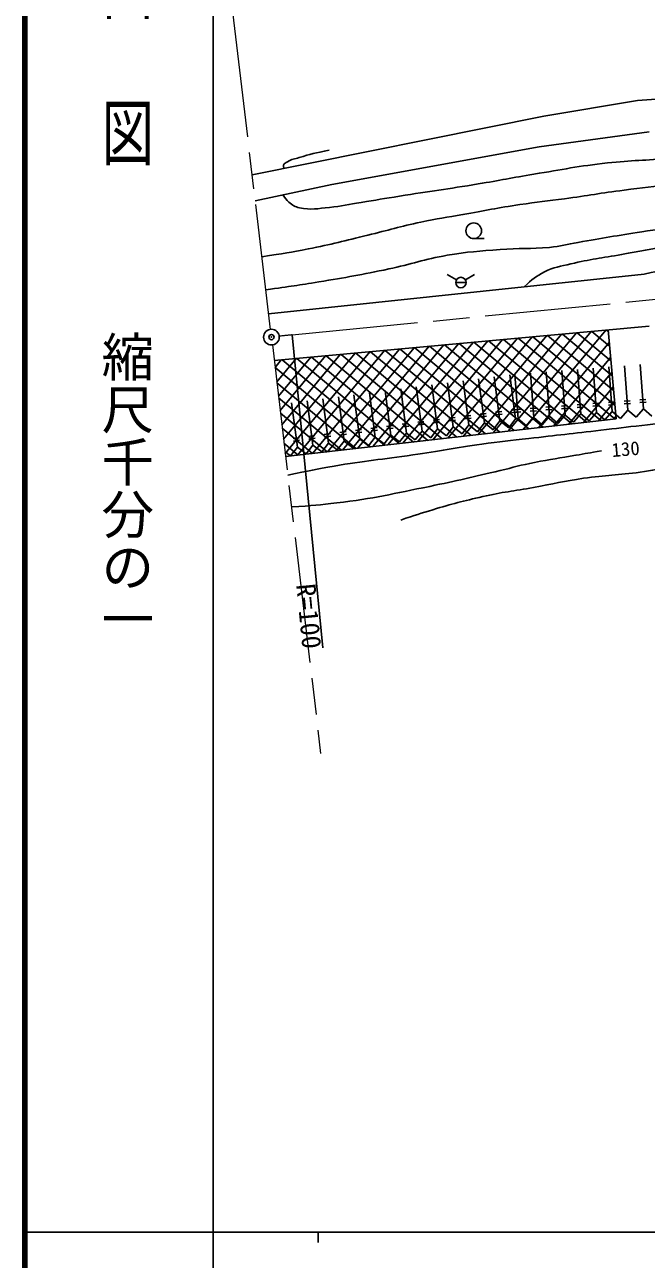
# Model space of a CAD drawing. Units: millimetres, scale not verified. Extents: x 40000 to 680000, y 20000 to 380000.
# Drawn here: x 40000 to 99335, y 202409 to 320207 of the extents above; entities that cross this region are included whole.
import ezdxf
from ezdxf.enums import TextEntityAlignment as Align

# ---------------------------------------------------------------- set-up
doc = ezdxf.new("R2010")
doc.units = ezdxf.units.MM
doc.header["$LTSCALE"] = 1000
doc.header["$PDMODE"] = 32
doc.header["$PDSIZE"] = 500
doc.linetypes.add('CHAIN', pattern=[18.5, 12, -1.5, 3.5, -1.5])
for name, color, linetype, lineweight in [('M-BGD', 7, 'Continuous', 25), ('M-BMK', 2, 'CHAIN', 13), ('M-BMK-SRVR', 3, 'Continuous', 25), ('M-TTL', 2, 'Continuous', 140), ('M-TTL-BAND', 7, 'Continuous', 25)]:
    doc.layers.add(name, color=color, linetype=linetype, lineweight=lineweight)
doc.layers.add('M-OTRS', color=6, linetype='Continuous')
doc.styles.add('@ＭＳ ゴシック', font='')
doc.styles.add('ＭＳ ゴシック', font='')
doc.styles.get('@ＭＳ ゴシック').set_extended_font_data('@MS Gothic')
doc.styles.get('ＭＳ ゴシック').set_extended_font_data('MS Gothic')

msp = doc.modelspace()

# ---------------------------------------------------------------- linework, layer by layer
at = {"layer": 'M-BGD'}
for p, q in [((98501, 312966), (116345, 314344)), ((89544, 311485), (98501, 312966)), ((61719, 305897), (89544, 311485)), ((99603, 309969), (89096, 308556)), ((89096, 308556), (69323, 304974)), ((69323, 304974), (62014, 303403)), ((82862, 299794), (83862, 299794)), ((63288, 292630), (99135, 296415)), ((81207, 295858), (80341, 296358)), ((82073, 295858), (82939, 296358)), ((81140, 295608), (82140, 295608)), ((63816, 288161), (99622, 291439)), ((95477, 291059), (87591, 281584)), ((95547, 291066), (95695, 290942)), ((95683, 291078), (96460, 282594)), ((65540, 290611), (68466, 260754)), ((82802, 289899), (74656, 280111)), ((84211, 290028), (76093, 280275)), ((85619, 290157), (77530, 280438)), ((87027, 290286), (78968, 280602)), ((88436, 290415), (80405, 280766)), ((89844, 290544), (81842, 280929)), ((82872, 289905), (92235, 282113)), ((91252, 290672), (83279, 281093)), ((84281, 290034), (93610, 282269)), ((92661, 290801), (84717, 281257)), ((85689, 290163), (94985, 282426)), ((94069, 290930), (86154, 281420)), ((87097, 290292), (96360, 282582)), ((88505, 290421), (96340, 283900)), ((95793, 289875), (89028, 281748)), ((89914, 290550), (96211, 285309)), ((91322, 290679), (96082, 286717)), ((92730, 290808), (95953, 288125)), ((94139, 290937), (95824, 289534)), ((68719, 288610), (64380, 283396)), ((70127, 288739), (64541, 282027)), ((71536, 288868), (64703, 280659)), ((72944, 288997), (64865, 279290)), ((74352, 289126), (66032, 279129)), ((75761, 289255), (67470, 279293)), ((68789, 288616), (78484, 280547)), ((77169, 289383), (68907, 279456)), ((70197, 288745), (79859, 280704)), ((78577, 289512), (70344, 279620)), ((71606, 288874), (81234, 280860)), ((79986, 289641), (71781, 279784)), ((73014, 289003), (82610, 281017)), ((81394, 289770), (73219, 279947)), ((74422, 289132), (83985, 281173)), ((75831, 289261), (85360, 281330)), ((77239, 289390), (86735, 281486)), ((78647, 289519), (88110, 281643)), ((80056, 289648), (89485, 281800)), ((81464, 289777), (90860, 281956)), ((64494, 288223), (63894, 287502)), ((63896, 287484), (72984, 279921)), ((65902, 288352), (64056, 286134)), ((67311, 288481), (64218, 284765)), ((64564, 288230), (74359, 280077)), ((65972, 288359), (75734, 280234)), ((67381, 288487), (77109, 280390)), ((95922, 288467), (90466, 281911)), ((94583, 283200), (94253, 287437)), ((96079, 283316), (95748, 287553)), ((97574, 283433), (97244, 287670)), ((99070, 283550), (98739, 287787)), ((83877, 282210), (83331, 286425)), ((85365, 282403), (84819, 286618)), ((86853, 282596), (86306, 286811)), ((87106, 282616), (86776, 286853)), ((88602, 282733), (88271, 286970)), ((90097, 282850), (89767, 287087)), ((91593, 282966), (91262, 287203)), ((96051, 287059), (91903, 282075)), ((93088, 283083), (92757, 287320)), ((64067, 286041), (71609, 279764)), ((73465, 280861), (72918, 285076)), ((74952, 281054), (74406, 285268)), ((76440, 281246), (75893, 285461)), ((77927, 281439), (77381, 285654)), ((79415, 281632), (78869, 285847)), ((80902, 281825), (80356, 286040)), ((82390, 282018), (81844, 286232)), ((96180, 285650), (93340, 282239)), ((64237, 284598), (70234, 279608)), ((66027, 279897), (65481, 284112)), ((67514, 280090), (66968, 284305)), ((69002, 280283), (68456, 284497)), ((70489, 280475), (69943, 284690)), ((71977, 280668), (71431, 284883)), ((92721, 283932), (93319, 283979)), ((94216, 284049), (94815, 284095)), ((96309, 284242), (94777, 282402)), ((95712, 284165), (96310, 284212)), ((95731, 283916), (96329, 283963)), ((97207, 284282), (97805, 284329)), ((97227, 284033), (97825, 284079)), ((98703, 284399), (99301, 284445)), ((98722, 284149), (99320, 284196)), ((64408, 283155), (68859, 279451)), ((80492, 282654), (81087, 282731)), ((81980, 282847), (82575, 282924)), ((83468, 283040), (84063, 283117)), ((83500, 282792), (84095, 282869)), ((84955, 283232), (85550, 283309)), ((84987, 282984), (85582, 283061)), ((86443, 283425), (87038, 283502)), ((86475, 283177), (87070, 283254)), ((86739, 283465), (87337, 283512)), ((86758, 283216), (87357, 283263)), ((87912, 281927), (88602, 282733)), ((88235, 283582), (88833, 283629)), ((88254, 283333), (88852, 283379)), ((89408, 282044), (88602, 282733)), ((89408, 282044), (90097, 282850)), ((89730, 283699), (90328, 283745)), ((89749, 283449), (90348, 283496)), ((90903, 282160), (90097, 282850)), ((90903, 282160), (91593, 282966)), ((91225, 283815), (91824, 283862)), ((91245, 283566), (91843, 283613)), ((92399, 282277), (91593, 282966)), ((92399, 282277), (93088, 283083)), ((92740, 283683), (93338, 283729)), ((93894, 282394), (93088, 283083)), ((93894, 282394), (94583, 283200)), ((94236, 283799), (94834, 283846)), ((95390, 282510), (94583, 283200)), ((95390, 282510), (96079, 283316)), ((96885, 282627), (96079, 283316)), ((96438, 282834), (96215, 282566)), ((96885, 282627), (97574, 283433)), ((98380, 282744), (97574, 283433)), ((98380, 282744), (99070, 283550)), ((99876, 282860), (99070, 283550)), ((64579, 281712), (67484, 279294)), ((96460, 282594), (64899, 279000)), ((71567, 281497), (72162, 281574)), ((73055, 281690), (73650, 281767)), ((74542, 281883), (75137, 281960)), ((74574, 281635), (75169, 281712)), ((76030, 282076), (76625, 282153)), ((76062, 281828), (76657, 281905)), ((77517, 282268), (78112, 282346)), ((77549, 282020), (78144, 282098)), ((78767, 280792), (79415, 281632)), ((79005, 282461), (79600, 282538)), ((79037, 282213), (79632, 282290)), ((80255, 280985), (79415, 281632)), ((80255, 280985), (80902, 281825)), ((80525, 282406), (81120, 282483)), ((81743, 281177), (80902, 281825)), ((81743, 281177), (82390, 282018)), ((82012, 282599), (82607, 282676)), ((83230, 281370), (82390, 282018)), ((83230, 281370), (83877, 282210)), ((84718, 281563), (83877, 282210)), ((84718, 281563), (85365, 282403)), ((86205, 281756), (85365, 282403)), ((86205, 281756), (86853, 282596)), ((87912, 281927), (87106, 282616)), ((65617, 280726), (66212, 280803)), ((65649, 280478), (66244, 280555)), ((67104, 280919), (67699, 280996)), ((67136, 280671), (67731, 280748)), ((68592, 281112), (69187, 281189)), ((68624, 280864), (69219, 280941)), ((69842, 279635), (70489, 280475)), ((70079, 281305), (70674, 281382)), ((70112, 281057), (70707, 281134)), ((71330, 279828), (70489, 280475)), ((71330, 279828), (71977, 280668)), ((71599, 281249), (72194, 281326)), ((72817, 280021), (71977, 280668)), ((72817, 280021), (73465, 280861)), ((73087, 281442), (73682, 281519)), ((74305, 280214), (73465, 280861)), ((74305, 280214), (74952, 281054)), ((75792, 280406), (74952, 281054)), ((75792, 280406), (76440, 281246)), ((77280, 280599), (76440, 281246)), ((77280, 280599), (77927, 281439)), ((78767, 280792), (77927, 281439)), ((64749, 280269), (66109, 279138)), ((65379, 279057), (64844, 279470)), ((65379, 279057), (66027, 279897)), ((66867, 279250), (66027, 279897)), ((66867, 279250), (67514, 280090)), ((68354, 279442), (67514, 280090)), ((68354, 279442), (69002, 280283)), ((69842, 279635), (69002, 280283))]:
    msp.add_line(p, q, dxfattribs=at)
for centre, radius in [((82862, 300544), 750), ((81640, 295608), 500)]:
    msp.add_circle(centre, radius, dxfattribs=at)
msp.add_arc((117039, 210761), 87505, 94.59213, 101.80682, dxfattribs=at)
for points, knots in [([(149855, 305648), (149201, 305552), (148982, 305541), (148420, 305529), (147462, 305509), (146931, 305665), (145983, 305807), (145471, 305883), (145188, 305952), (144675, 306025), (143415, 306204), (142703, 306265), (141435, 306381), (140090, 306505), (139333, 306536), (137988, 306659), (136484, 306796), (135645, 306901), (134144, 307055), (132472, 307226), (131534, 307308), (129864, 307491), (128477, 307643), (127701, 307734), (126317, 307907), (125015, 308070), (124295, 308241), (122988, 308363), (122124, 308443), (121636, 308414), (120769, 308422), (118121, 308447), (116638, 308393), (113992, 308323), (111614, 308261), (110282, 308209), (107909, 308046), (105442, 307877), (104071, 307655), (101608, 307451), (99272, 307258), (97954, 307268), (95624, 307015), (92868, 306717), (91345, 306389), (88609, 305945), (86530, 305608), (85377, 305352), (83299, 305014), (80361, 304536), (78709, 304311), (75769, 303845), (74337, 303618), (73536, 303480), (72103, 303251), (70927, 303062), (70276, 302899), (69092, 302775), (67983, 302659), (67328, 302500), (66238, 302735), (65802, 302830), (65566, 302979), (65228, 303270), (64958, 303503), (64857, 303634), (64638, 303967)], [0, 0, 0, 0, 1, 1, 1, 2, 2, 2, 3, 3, 3, 4, 4, 4, 5, 5, 5, 6, 6, 6, 7, 7, 7, 8, 8, 8, 9, 9, 9, 10, 10, 10, 11, 11, 11, 12, 12, 12, 13, 13, 13, 14, 14, 14, 15, 15, 15, 16, 16, 16, 17, 17, 17, 18, 18, 18, 19, 19, 19, 20, 20, 20, 21, 21, 21, 22, 22, 22, 22]), ([(64768, 306509), (64717, 306612), (64692, 306696), (64713, 306816), (64746, 307005), (64928, 307027), (65089, 307132), (65475, 307384), (65764, 307380), (66203, 307523), (67296, 307881), (67699, 307937), (69062, 308231)], [0, 0, 0, 0, 1, 1, 1, 2, 2, 2, 3, 3, 3, 4, 4, 4, 4]), ([(62646, 298062), (64768, 298381), (65348, 298479), (67068, 298812), (69302, 299245), (70530, 299597), (72743, 300124), (74733, 300598), (75827, 300949), (77828, 301371), (79382, 301698), (80266, 301815), (81830, 302092), (83957, 302469), (85140, 302726), (87276, 303044), (88938, 303291), (89876, 303374), (91541, 303602), (93760, 303905), (94994, 304138), (97216, 304422), (99007, 304650), (100014, 304747), (101809, 304947), (103820, 305170), (104944, 305325), (106959, 305504), (108878, 305675), (109961, 305669), (111880, 305832), (113241, 305948), (113994, 306126), (115357, 306193), (116829, 306266), (117657, 306221), (119130, 306193), (120887, 306160), (121870, 306088), (123624, 305996), (126176, 305863), (127605, 305794), (130153, 305603), (131948, 305468), (132951, 305355), (134746, 305209), (136833, 305040), (138008, 305010), (140093, 304815), (141338, 304699), (142025, 304497), (143275, 304454), (144313, 304419), (144897, 304446), (145932, 304520), (146937, 304592), (147514, 304567), (148499, 304776), (148925, 304867), (149083, 304897), (149581, 305047)], [0, 0, 0, 0, 1, 1, 1, 2, 2, 2, 3, 3, 3, 4, 4, 4, 5, 5, 5, 6, 6, 6, 7, 7, 7, 8, 8, 8, 9, 9, 9, 10, 10, 10, 11, 11, 11, 12, 12, 12, 13, 13, 13, 14, 14, 14, 15, 15, 15, 16, 16, 16, 17, 17, 17, 18, 18, 18, 19, 19, 19, 20, 20, 20, 20]), ([(63017, 294918), (65457, 295251), (66101, 295346), (68070, 295666), (70687, 296091), (72150, 296359), (74746, 296899), (76940, 297356), (78126, 297817), (80333, 298206), (82286, 298549), (83404, 298596), (85380, 298759), (87212, 298910), (88252, 298785), (90082, 298962), (91163, 299066), (91751, 299254), (92822, 299435), (95199, 299838), (96527, 300090), (98911, 300450), (101823, 300890), (103467, 301042), (106386, 301431), (108738, 301744), (110063, 301871), (112407, 302243), (113667, 302443), (114353, 302682), (115621, 302818), (116817, 302946), (117496, 302927), (118699, 302953), (121962, 303024), (123791, 302946), (127054, 302987), (129353, 303016), (130640, 303089), (132940, 303122), (134340, 303143), (135125, 303109), (136525, 303122), (137252, 303129), (137661, 303211), (138386, 303156), (139304, 303087), (139808, 302947), (140720, 302818), (141671, 302683), (142195, 302495), (143155, 302480), (144255, 302462), (144892, 302461), (145963, 302716), (147376, 303053), (147933, 303493), (149283, 304393)], [0, 0, 0, 0, 1, 1, 1, 2, 2, 2, 3, 3, 3, 4, 4, 4, 5, 5, 5, 6, 6, 6, 7, 7, 7, 8, 8, 8, 9, 9, 9, 10, 10, 10, 11, 11, 11, 12, 12, 12, 13, 13, 13, 14, 14, 14, 15, 15, 15, 16, 16, 16, 17, 17, 17, 18, 18, 18, 19, 19, 19, 19]), ([(164635, 289441), (163198, 290520), (162783, 290829), (161534, 291627), (160255, 292444), (159502, 292845), (158163, 293560), (156798, 294288), (156007, 294646), (154611, 295313), (153321, 295929), (152591, 296260), (151285, 296841), (149697, 297549), (148813, 297962), (147194, 298595), (145881, 299107), (145138, 299388), (143781, 299768), (142205, 300209), (141303, 300406), (139686, 300662), (137679, 300981), (136542, 301082), (134517, 301247), (131924, 301458), (130464, 301475), (127863, 301561), (126056, 301622), (125042, 301686), (123233, 301651), (121844, 301625), (121065, 301600), (119682, 301472), (118253, 301339), (117463, 301171), (116041, 300977), (114249, 300732), (113246, 300593), (111455, 300348), (109401, 300066), (108253, 299887), (106196, 299628), (104372, 299399), (103339, 299357), (101520, 299089), (99738, 298827), (98753, 298601), (96980, 298280), (95082, 297936), (93998, 297838), (92125, 297381), (91127, 297137), (90520, 297089), (89607, 296617), (88781, 296188), (88463, 295915), (87686, 295206)], [0, 0, 0, 0, 1, 1, 1, 2, 2, 2, 3, 3, 3, 4, 4, 4, 5, 5, 5, 6, 6, 6, 7, 7, 7, 8, 8, 8, 9, 9, 9, 10, 10, 10, 11, 11, 11, 12, 12, 12, 13, 13, 13, 14, 14, 14, 15, 15, 15, 16, 16, 16, 17, 17, 17, 18, 18, 18, 19, 19, 19, 19]), ([(65110, 277215), (67222, 277668), (67798, 277774), (69529, 278084), (72453, 278608), (74120, 278715), (77058, 279154), (79625, 279538), (81051, 279837), (83623, 280189), (85376, 280429), (86362, 280521), (88119, 280724), (90809, 281036), (92317, 281197), (95006, 281509), (96526, 281686), (97374, 281810), (98895, 281973), (100441, 282139), (101312, 282183), (102856, 282366), (104240, 282529), (105006, 282688), (106389, 282865), (108253, 283105), (108863, 283157), (111174, 283381)], [0, 0, 0, 0, 1, 1, 1, 2, 2, 2, 3, 3, 3, 4, 4, 4, 5, 5, 5, 6, 6, 6, 7, 7, 7, 8, 8, 8, 9, 9, 9, 9]), ([(65468, 274193), (67533, 274322), (68117, 274392), (69809, 274585), (73298, 274981), (75217, 275469), (78660, 276160), (81294, 276688), (82755, 277054), (85373, 277660), (86664, 277958), (87372, 278194), (88673, 278447), (90205, 278745), (91074, 278850), (92611, 279122), (93561, 279291), (93861, 279345), (95044, 279562)], [0, 0, 0, 0, 1, 1, 1, 2, 2, 2, 3, 3, 3, 4, 4, 4, 5, 5, 5, 6, 6, 6, 6]), ([(152387, 269937), (149300, 271412), (148511, 271785), (146042, 272999), (144069, 273969), (143039, 274678), (141003, 275508), (139749, 276020), (139006, 276202), (137705, 276581), (136147, 277035), (135270, 277288), (133679, 277613), (131422, 278073), (130134, 278210), (127852, 278523), (125740, 278812), (124550, 278925), (122429, 279130), (120102, 279356), (118797, 279502), (116460, 279575), (115251, 279613), (114572, 279563), (113364, 279494), (111572, 279393), (110576, 279225), (108791, 279029), (107106, 278844), (106160, 278749), (104482, 278503), (102236, 278174), (101004, 277824), (98755, 277511), (96653, 277219), (95453, 277231), (93353, 276925), (91477, 276651), (90444, 276392), (88578, 276055), (86682, 275712), (85601, 275609), (83722, 275185), (81848, 274761), (80806, 274485), (78967, 273930), (77759, 273565), (77357, 273439), (75891, 272939)], [0, 0, 0, 0, 1, 1, 1, 2, 2, 2, 3, 3, 3, 4, 4, 4, 5, 5, 5, 6, 6, 6, 7, 7, 7, 8, 8, 8, 9, 9, 9, 10, 10, 10, 11, 11, 11, 12, 12, 12, 13, 13, 13, 14, 14, 14, 15, 15, 15, 16, 16, 16, 16])]:
    msp.add_open_spline(points, degree=3, knots=knots, dxfattribs=at)
at = {"layer": 'M-BMK'}
for p, q in [((63464, 291140), (58855, 330119)), ((65540, 290611), (110326, 294999)), ((63640, 289651), (68249, 250672))]:
    msp.add_line(p, q, dxfattribs=at)
msp.add_arc((75293, 191087), 100000, 95.59691, 96.31313, dxfattribs=at)
at = {"layer": 'M-BMK-SRVR'}
msp.add_circle((63552, 290396), 750, dxfattribs=at)
msp.add_point((63552, 290396), dxfattribs=at)
at = {"layer": 'M-OTRS'}
msp.add_point((63552, 290396), dxfattribs=at)
at = {"layer": 'M-TTL'}
msp.add_line((40000, 380000), (40000, 20000), dxfattribs=at)
at = {"layer": 'M-TTL-BAND'}
for p, q in [((58000, 370000), (58000, 20000)), ((40000, 205000), (579000, 205000)), ((68000, 205000), (68000, 204000))]:
    msp.add_line(p, q, dxfattribs=at)

# ---------------------------------------------------------------- texts
at = {"layer": 'M-BGD', "style": 'ＭＳ ゴシック'}
msp.add_text('130', height=1320, rotation=4.844, dxfattribs=at).set_placement((97358, 279721), align=Align.MIDDLE_CENTER)
msp.add_text('R=100', height=1833, rotation=275.597, dxfattribs=at).set_placement((65369, 266730), align=Align.BOTTOM_LEFT)
at = {"layer": 'M-TTL-BAND', "style": '@ＭＳ ゴシック', "width": 1.4}
msp.add_text('平  面  図', height=3666, rotation=270, dxfattribs=at).set_placement((49777, 306475), align=Align.MIDDLE_RIGHT)
at = {"layer": 'M-TTL-BAND', "style": '@ＭＳ ゴシック'}
msp.add_text('縮尺千分の一', height=3666, rotation=270, dxfattribs=at).set_placement((49777, 261030), align=Align.MIDDLE_RIGHT)

doc.saveas('drawing.dxf')
